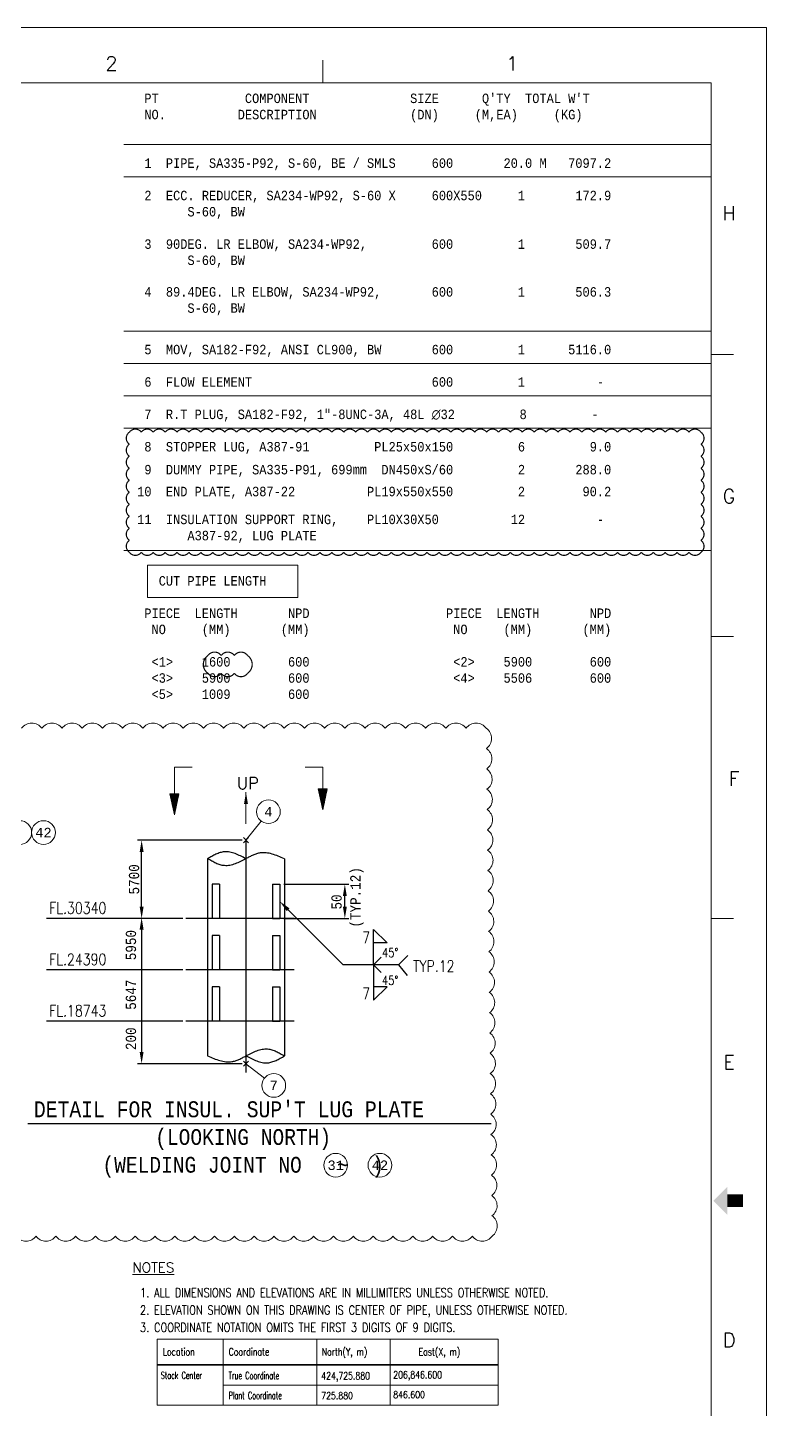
# Model space of a CAD drawing. Extents: x 0 to 841, y 0 to 594.
# Drawn here: x 654.1 to 841, y 244.2 to 594 of the extents above; entities that cross this region are included whole.
import ezdxf
from ezdxf.enums import TextEntityAlignment as Align

# ---------------------------------------------------------------- set-up
doc = ezdxf.new("R2010")
doc.units = 0
doc.header["$LTSCALE"] = 5
doc.header["$MEASUREMENT"] = 0
doc.linetypes.add('CENTER', pattern=[50.8, 31.75, -6.35, 6.35, -6.35])
doc.linetypes.add('PHANTOM', pattern=[63.5, 31.75, -6.35, 6.35, -6.35, 6.35, -6.35])
doc.layers.get('0').update_dxf_attribs({"lineweight": 9})
for name, color, linetype, lineweight in [('4', 7, 'Continuous', 9), ('42', 7, 'Continuous', 9), ('54', 7, 'Continuous', 9), ('EMB', 7, 'Continuous', 9), ('T-TEXT1', 7, 'Continuous', 9)]:
    doc.layers.add(name, color=color, linetype=linetype, lineweight=lineweight)
for name, color, linetype in [('FAB', 2, 'Continuous'), ('SUPT', 4, 'Continuous'), ('TITLE BLOCK', 7, 'Continuous')]:
    doc.layers.add(name, color=color, linetype=linetype)
doc.styles.add('MARKING', font='monotxt.shx', dxfattribs={"width": 0.85, "height": 2.6})
doc.styles.add('ROMANS', font='romans.shx')
doc.styles.get("Standard").update_dxf_attribs({"font": 'txt.shx'})
doc.styles.add('TXT', font='monotxt.shx')

# ---------------------------------------------------------------- blocks, each defined once
blk = doc.blocks.new('A$C4F896684')
at = {"layer": '4', "color": 2, "linetype": 'Continuous'}
for p, q in [((-1.13, 0), (0, -5.35)), ((-1.13, 0), (1.13, 0)), ((-1.11, 0), (0.74, -1.86)), ((-0.64, 0), (-1.05, -0.41)), ((-0.39, 0), (-1, -0.62)), ((-0.14, 0), (-0.96, -0.82)), ((0.11, 0), (-0.92, -1.03)), ((0.36, 0), (-0.87, -1.24)), ((-0.86, 0), (0.78, -1.65)), ((0.61, 0), (-0.83, -1.44)), ((0.86, 0), (-0.79, -1.65)), ((1.11, 0), (-0.74, -1.85)), ((-0.62, 0), (0.83, -1.44)), ((-0.37, 0), (0.87, -1.24)), ((-0.12, 0), (0.92, -1.03)), ((0, -5.35), (1.13, 0)), ((0.13, 0), (0.96, -0.83)), ((0.38, 0), (1, -0.62)), ((0.63, 0), (1.05, -0.41)), ((0.88, 0), (1.09, -0.21)), ((1.13, 0), (1.13, 0)), ((-1.07, -0.29), (0.7, -2.06)), ((-1.01, -0.61), (0.65, -2.27)), ((-0.94, -0.92), (0.61, -2.47)), ((-0.87, -1.24), (0.57, -2.68)), ((-0.8, -1.56), (0.52, -2.88)), ((-0.74, -1.87), (0.48, -3.09)), ((1.07, -0.29), (-0.7, -2.06)), ((-0.67, -2.19), (0.44, -3.3)), ((1.01, -0.6), (-0.65, -2.26)), ((0.94, -0.92), (-0.61, -2.47)), ((-0.6, -2.51), (0.39, -3.5)), ((0.87, -1.24), (-0.57, -2.68)), ((-0.54, -2.82), (0.35, -3.71)), ((0.81, -1.55), (-0.52, -2.88)), ((0.74, -1.87), (-0.48, -3.09)), ((-0.47, -3.14), (0.31, -3.91)), ((0.67, -2.19), (-0.44, -3.29)), ((-0.4, -3.46), (0.26, -4.12)), ((0.6, -2.5), (-0.39, -3.5)), ((0.54, -2.82), (-0.35, -3.71)), ((0.47, -3.14), (-0.31, -3.91)), ((0.4, -3.45), (-0.26, -4.12)), ((-0.34, -3.77), (0.22, -4.33)), ((-0.27, -4.09), (0.17, -4.53)), ((0.34, -3.77), (-0.22, -4.32)), ((-0.2, -4.41), (0.13, -4.74)), ((0.27, -4.09), (-0.17, -4.53)), ((0.2, -4.4), (-0.13, -4.74)), ((-0.13, -4.72), (0.09, -4.94)), ((0.13, -4.72), (-0.09, -4.94)), ((-0.07, -5.04), (0.04, -5.15)), ((0.07, -5.03), (-0.04, -5.15)), ((0, -5.35), (0, -5.35))]:
    blk.add_line(p, q, dxfattribs=at)

msp = doc.modelspace()

# ---------------------------------------------------------------- linework, layer by layer
at = {"layer": '42', "color": 3, "linetype": 'Continuous', "lineweight": 0}
for p, q in [((728.74, 585.73), (728.74, 580)), ((826.93, 511.27), (832.65, 511.27)), ((826.93, 439.85), (832.65, 439.85)), ((826.93, 368.43), (832.65, 368.43))]:
    msp.add_line(p, q, dxfattribs=at)
for points in [[(0, 0), (841, 0), (841, 594), (0, 594)], [(35, 580), (827, 580), (827, 14), (35, 14)]]:
    msp.add_lwpolyline(points, close=True, dxfattribs=at)
for points in [[(827.59, 297), (831.16, 300.56), (831.16, 293.43)], [(831.16, 298.6), (835.1, 298.6), (831.16, 295.39), (835.1, 295.39)]]:
    msp.add_solid(points, dxfattribs=at)
at = {"layer": '54', "color": 4, "linetype": 'Continuous', "lineweight": 0}
for p, q in [((686.88, 255.35), (686.88, 262.01)), ((686.88, 262.01), (773.12, 262.01)), ((703.54, 255.35), (703.54, 262.01)), ((727.29, 255.35), (727.29, 262.01)), ((745.78, 255.35), (745.78, 262.01)), ((773.12, 262.01), (773.12, 255.35)), ((686.88, 255.52), (773.12, 255.52)), ((686.88, 245.25), (686.88, 255.35)), ((686.88, 255.35), (773.12, 255.35)), ((686.88, 255.35), (773.12, 255.35)), ((703.54, 245.25), (703.54, 255.35)), ((727.29, 245.25), (727.29, 255.35)), ((745.78, 245.25), (745.78, 255.35)), ((773.12, 255.35), (773.12, 245.25)), ((703.54, 250.3), (773.12, 250.3)), ((686.88, 245.25), (773.12, 245.25))]:
    msp.add_line(p, q, dxfattribs=at)
at = {"layer": 'EMB', "color": 2, "linetype": 'Continuous', "lineweight": 0}
for p, q in [((678.39, 564.39), (826.89, 564.39)), ((678.39, 556.19), (826.89, 556.19)), ((678.39, 517.19), (826.89, 517.19)), ((678.39, 508.99), (826.89, 508.99)), ((678.39, 500.79), (826.89, 500.79)), ((678.39, 492.59), (827, 492.59)), ((678.39, 461.59), (827, 461.59)), ((684.39, 457.94), (722.49, 457.94))]:
    msp.add_line(p, q, dxfattribs=at)
msp.add_lwpolyline([(684.39, 457.94), (684.39, 449.74), (722.49, 449.74), (722.49, 457.94)], dxfattribs=at)
at = {"layer": 'FAB', "color": 6, "lineweight": 0, "flags": 128}
for points in [[(824.44, 461.18, 0, 0, 0.520567), (824.44, 461.18, 0, 0, 0.520567), (824.44, 461.18, 0.3, 0.3, 0.520567), (824.44, 464.22, 0.3, 0.3, 0.520567), (824.44, 467.26, 0.3, 0.3, 0.520567), (824.44, 470.3, 0.3, 0.3, 0.520567), (824.44, 473.34, 0.3, 0.3, 0.520567), (824.44, 476.38, 0.3, 0.3, 0.520567), (824.44, 479.42, 0.3, 0.3, 0.520567), (824.44, 482.46, 0.3, 0.3, 0.520567), (824.44, 485.5, 0.3, 0.3, 0.520567), (824.44, 488.54, 0.3, 0.3, 0.520567), (824.44, 491.58, 0.3, 0.3, 0.520567), (824.44, 491.58, 0.3, 0.3, 0.520567), (821.43, 491.58, 0.3, 0.3, 0.520567), (818.42, 491.58, 0.3, 0.3, 0.520567), (815.41, 491.58, 0.3, 0.3, 0.520567), (812.39, 491.58, 0.3, 0.3, 0.520567), (809.38, 491.58, 0.3, 0.3, 0.520567), (806.37, 491.58, 0.3, 0.3, 0.520567), (803.35, 491.58, 0.3, 0.3, 0.520567), (800.34, 491.58, 0.3, 0.3, 0.520567), (797.33, 491.58, 0.3, 0.3, 0.520567), (794.32, 491.58, 0.3, 0.3, 0.520567), (791.3, 491.58, 0.3, 0.3, 0.520567), (788.29, 491.58, 0.3, 0.3, 0.520567), (785.28, 491.58, 0.3, 0.3, 0.520567), (782.27, 491.58, 0.3, 0.3, 0.520567), (779.25, 491.58, 0.3, 0.3, 0.520567), (776.24, 491.58, 0.3, 0.3, 0.520567), (773.23, 491.58, 0.3, 0.3, 0.520567), (770.22, 491.58, 0.3, 0.3, 0.520567), (767.2, 491.58, 0.3, 0.3, 0.520567), (764.19, 491.58, 0.3, 0.3, 0.520567), (761.18, 491.58, 0.3, 0.3, 0.520567), (758.17, 491.58, 0.3, 0.3, 0.520567), (755.15, 491.58, 0.3, 0.3, 0.520567), (752.14, 491.58, 0.3, 0.3, 0.520567), (749.13, 491.58, 0.3, 0.3, 0.520567), (746.12, 491.58, 0.3, 0.3, 0.520567), (743.1, 491.58, 0.3, 0.3, 0.520567), (740.09, 491.58, 0.3, 0.3, 0.520567), (737.08, 491.58, 0.3, 0.3, 0.520567), (734.07, 491.58, 0.3, 0.3, 0.520567), (731.05, 491.58, 0.3, 0.3, 0.520567), (728.04, 491.58, 0.3, 0.3, 0.520567), (725.03, 491.58, 0.3, 0.3, 0.520567), (722.02, 491.58, 0.3, 0.3, 0.520567), (719, 491.58, 0.3, 0.3, 0.520567), (715.99, 491.58, 0.3, 0.3, 0.520567), (712.98, 491.58, 0.3, 0.3, 0.520567), (709.97, 491.58, 0.3, 0.3, 0.520567), (706.95, 491.58, 0.3, 0.3, 0.520567), (703.94, 491.58, 0.3, 0.3, 0.520567), (700.93, 491.58, 0.3, 0.3, 0.520567), (697.92, 491.58, 0.3, 0.3, 0.520567), (694.9, 491.58, 0.3, 0.3, 0.520567), (691.89, 491.58, 0.3, 0.3, 0.520567), (688.88, 491.58, 0.3, 0.3, 0.520567), (685.86, 491.58, 0.3, 0.3, 0.520567), (682.85, 491.58, 0.3, 0.3, 0.520567), (679.84, 491.58, 0.3, 0.3, 0.520567), (679.84, 491.58, 0.3, 0.3, 0.520567), (679.84, 488.54, 0.3, 0.3, 0.520567), (679.84, 485.5, 0.3, 0.3, 0.520567), (679.84, 482.46, 0.3, 0.3, 0.520567), (679.84, 479.42, 0.3, 0.3, 0.520567), (679.84, 476.38, 0.3, 0.3, 0.520567), (679.84, 473.34, 0.3, 0.3, 0.520567), (679.84, 470.3, 0.3, 0.3, 0.520567), (679.84, 467.26, 0.3, 0.3, 0.520567), (679.84, 464.22, 0.3, 0.3, 0.520567), (679.84, 461.18, 0.3, 0.3, 0.520567), (679.84, 461.18, 0.3, 0.3, 0.520567), (682.85, 461.18, 0.3, 0.3, 0.520567), (685.86, 461.18, 0.3, 0.3, 0.520567), (688.88, 461.18, 0.3, 0.3, 0.520567), (691.89, 461.18, 0.3, 0.3, 0.520567), (694.9, 461.18, 0.3, 0.3, 0.520567), (697.92, 461.18, 0.3, 0.3, 0.520567), (700.93, 461.18, 0.3, 0.3, 0.520567), (703.94, 461.18, 0.3, 0.3, 0.520567), (706.95, 461.18, 0.3, 0.3, 0.520567), (709.97, 461.18, 0.3, 0.3, 0.520567), (712.98, 461.18, 0.3, 0.3, 0.520567), (715.99, 461.18, 0.3, 0.3, 0.520567), (719, 461.18, 0.3, 0.3, 0.520567), (722.02, 461.18, 0.3, 0.3, 0.520567), (725.03, 461.18, 0.3, 0.3, 0.520567), (728.04, 461.18, 0.3, 0.3, 0.520567), (731.05, 461.18, 0.3, 0.3, 0.520567), (734.07, 461.18, 0.3, 0.3, 0.520567), (737.08, 461.18, 0.3, 0.3, 0.520567), (740.09, 461.18, 0.3, 0.3, 0.520567), (743.1, 461.18, 0.3, 0.3, 0.520567), (746.12, 461.18, 0.3, 0.3, 0.520567), (749.13, 461.18, 0.3, 0.3, 0.520567), (752.14, 461.18, 0.3, 0.3, 0.520567), (755.15, 461.18, 0.3, 0.3, 0.520567), (758.17, 461.18, 0.3, 0.3, 0.520567), (761.18, 461.18, 0.3, 0.3, 0.520567), (764.19, 461.18, 0.3, 0.3, 0.520567), (767.2, 461.18, 0.3, 0.3, 0.520567), (770.22, 461.18, 0.3, 0.3, 0.520567), (773.23, 461.18, 0.3, 0.3, 0.520567), (776.24, 461.18, 0.3, 0.3, 0.520567), (779.25, 461.18, 0.3, 0.3, 0.520567), (782.27, 461.18, 0.3, 0.3, 0.520567), (785.28, 461.18, 0.3, 0.3, 0.520567), (788.29, 461.18, 0.3, 0.3, 0.520567), (791.3, 461.18, 0.3, 0.3, 0.520567), (794.32, 461.18, 0.3, 0.3, 0.520567), (797.33, 461.18, 0.3, 0.3, 0.520567), (800.34, 461.18, 0.3, 0.3, 0.520567), (803.35, 461.18, 0.3, 0.3, 0.520567), (806.37, 461.18, 0.3, 0.3, 0.520567), (809.38, 461.18, 0.3, 0.3, 0.520567), (812.39, 461.18, 0.3, 0.3, 0.520567), (815.41, 461.18, 0.3, 0.3, 0.520567), (818.42, 461.18, 0.3, 0.3, 0.520567), (821.43, 461.18, 0.3, 0.3, 0.520567), (824.44, 461.18, 0.3, 0.3, 0.520567)], [(709.74, 435.04, 0, 0, 0.520567), (709.74, 435.04, 0, 0, 0.520567), (709.74, 435.04, 0.3, 0.3, 0.520567), (706.4, 435.04, 0.3, 0.3, 0.520567), (703.06, 435.04, 0.3, 0.3, 0.520567), (699.71, 435.04, 0.3, 0.3, 0.520567), (699.71, 435.04, 0.3, 0.3, 0.520567), (699.71, 430.55, 0.3, 0.3, 0.520567), (699.71, 430.55, 0.3, 0.3, 0.520567), (703.06, 430.55, 0.3, 0.3, 0.520567), (706.4, 430.55, 0.3, 0.3, 0.520567), (709.74, 430.55, 0.3, 0.3, 0.520567), (709.74, 430.55, 0.3, 0.3, 0.520567), (709.74, 435.04, 0.3, 0.3, 0.520567)]]:
    msp.add_lwpolyline(points, format="xyseb", dxfattribs=at)
at = {"layer": 'SUPT', "color": 2, "linetype": 'PHANTOM', "lineweight": 0}
for p, q in [((691.24, 406.82), (691.24, 395.97)), ((695.73, 406.82), (691.24, 406.82)), ((728.77, 406.82), (724.28, 406.82)), ((728.77, 406.82), (728.77, 397.23)), ((709.34, 400.45), (709.34, 392.44)), ((709.34, 388.29), (713.16, 393.14)), ((710, 388.94), (708.69, 387.63)), ((708.69, 388.94), (710, 387.63)), ((710, 331.05), (708.69, 332.37)), ((708.69, 331.05), (710, 332.37)), ((709.34, 331.71), (714.01, 328.06))]:
    msp.add_line(p, q, dxfattribs=at)
at = {"layer": 'SUPT', "color": 2}
for p, q in [((708.34, 388.29), (681.93, 388.29)), ((682.93, 371.47), (682.93, 385.29)), ((718.89, 377.13), (735.35, 377.13)), ((734.35, 371.47), (734.35, 374.13)), ((682.93, 368.47), (658.89, 368.47)), ((693.39, 368.47), (681.43, 368.47)), ((693.39, 368.47), (681.93, 368.47)), ((718.89, 368.47), (735.35, 368.47)), ((682.93, 365.68), (682.93, 334.71)), ((741.6, 356.74), (741.6, 365.7)), ((745.03, 362.27), (741.6, 365.7)), ((743.51, 358.65), (741.6, 356.74)), ((682.93, 355.47), (658.89, 355.47)), ((693.39, 355.47), (681.43, 355.47)), ((741.6, 356.74), (741.6, 347.78)), ((743.51, 354.83), (741.6, 356.74)), ((745.03, 351.21), (741.6, 347.78)), ((682.93, 342.47), (658.89, 342.47)), ((693.39, 342.47), (681.43, 342.47)), ((708.34, 331.71), (681.93, 331.71)), ((771.39, 316.48), (654.18, 316.48))]:
    msp.add_line(p, q, dxfattribs=at)
at = {"layer": 'SUPT', "color": 1, "linetype": 'CENTER'}
for p, q in [((709.34, 388.23), (709.34, 329.47)), ((721.56, 368.47), (694.08, 368.47)), ((721.56, 355.47), (694.08, 355.47)), ((721.56, 342.47), (694.08, 342.47))]:
    msp.add_line(p, q, dxfattribs=at)
at = {"layer": 'SUPT', "color": 1, "linetype": 'PHANTOM'}
for p, q in [((699.63, 383.6), (699.63, 333.69)), ((719.06, 383.6), (719.06, 333.69)), ((700.79, 377.13), (700.79, 368.47)), ((702.62, 377.13), (700.79, 377.13)), ((702.62, 377.13), (702.62, 368.47)), ((716.07, 377.13), (716.07, 368.47)), ((716.07, 377.13), (717.89, 377.13)), ((717.89, 377.13), (717.89, 368.47)), ((702.62, 368.47), (700.79, 368.47)), ((716.07, 368.47), (717.89, 368.47)), ((700.79, 364.13), (700.79, 355.47)), ((702.62, 364.13), (700.79, 364.13)), ((702.62, 364.13), (702.62, 355.47)), ((716.07, 364.13), (716.07, 355.47)), ((716.07, 364.13), (717.89, 364.13)), ((717.89, 364.13), (717.89, 355.47)), ((702.62, 355.47), (700.79, 355.47)), ((716.07, 355.47), (717.89, 355.47)), ((700.79, 351.13), (700.79, 342.47)), ((702.62, 351.13), (700.79, 351.13)), ((702.62, 351.13), (702.62, 342.47)), ((716.07, 351.13), (716.07, 342.47)), ((716.07, 351.13), (717.89, 351.13)), ((717.89, 351.13), (717.89, 342.47)), ((702.62, 342.47), (700.79, 342.47)), ((716.07, 342.47), (717.89, 342.47))]:
    msp.add_line(p, q, dxfattribs=at)
at = {"layer": 'SUPT', "color": 2, "linetype": 'Continuous'}
for p, q in [((745.03, 362.27), (741.6, 362.27)), ((747.95, 356.74), (750.25, 359.06)), ((747.95, 356.74), (733.95, 356.74)), ((747.95, 356.74), (750.09, 354.02)), ((745.03, 351.21), (741.6, 351.21))]:
    msp.add_line(p, q, dxfattribs=at)
at = {"layer": 'SUPT', "color": 1, "linetype": 'Continuous', "lineweight": 0, "flags": 128}
for points in [[(651.19, 288.07, 0.520567), (656.21, 288.07, 0.520567), (661.22, 288.07, 0.520567), (666.24, 288.07, 0.520567), (671.26, 288.07, 0.520567), (676.28, 288.07, 0.520567), (681.3, 288.07, 0.520567), (686.32, 288.07, 0.520567), (691.33, 288.07, 0.520567), (696.35, 288.07, 0.520567), (701.37, 288.07, 0.520567), (706.39, 288.07, 0.520567), (711.41, 288.07, 0.520567), (716.42, 288.07, 0.520567), (721.44, 288.07, 0.520567), (726.46, 288.07, 0.520567), (731.48, 288.07, 0.520567), (736.5, 288.07, 0.520567), (741.52, 288.07, 0.520567), (746.53, 288.07, 0.520567), (751.55, 288.07, 0.520567), (756.57, 288.07, 0.520567), (761.59, 288.07, 0.520567), (766.61, 288.07, 0.520567), (771.62, 288.07, 0.520567), (771.56, 293.22, 0.520567), (771.5, 298.36, 0.520567), (771.44, 303.5, 0.520567), (771.38, 308.64, 0.520567), (771.32, 313.78, 0.520567), (771.26, 318.93, 0.520567), (771.2, 324.07, 0.520567), (771.14, 329.21, 0.520567), (771.08, 334.35, 0.520567), (771.02, 339.49, 0.520567), (770.96, 344.64, 0.520567), (770.9, 349.78, 0.520567), (770.84, 354.92, 0.520567), (770.78, 360.06, 0.520567), (770.72, 365.2, 0.520567), (770.66, 370.34, 0.520567), (770.6, 375.49, 0.520567), (770.54, 380.63, 0.520567), (770.48, 385.77, 0.520567), (770.42, 390.91, 0.520567), (770.36, 396.05, 0.520567), (770.3, 401.2, 0.520567), (770.24, 406.34, 0.520567), (770.18, 411.48, 0.520567), (770.12, 416.62, 0.520567)], [(770.12, 416.62, 0.520567), (770.12, 416.62, 0.520567), (770.12, 416.62, 0.520567), (765.01, 416.62, 0.520567), (759.9, 416.62, 0.520567), (754.79, 416.62, 0.520567), (749.68, 416.62, 0.520567), (744.57, 416.62, 0.520567), (739.46, 416.62, 0.520567), (734.35, 416.62, 0.520567), (729.24, 416.62, 0.520567), (724.13, 416.62, 0.520567), (719.02, 416.62, 0.520567), (713.9, 416.62, 0.520567), (708.79, 416.62, 0.520567), (703.68, 416.62, 0.520567), (698.57, 416.62, 0.520567), (693.46, 416.62, 0.520567), (688.35, 416.62, 0.520567), (683.24, 416.62, 0.520567), (678.13, 416.62, 0.520567), (673.02, 416.62, 0.520567), (667.91, 416.62, 0.520567), (662.8, 416.62, 0.520567), (657.69, 416.62, 0.520567), (652.58, 416.62, 0.520567)]]:
    msp.add_lwpolyline(points, format="xyb", dxfattribs=at)
at = {"layer": 'SUPT', "color": 2, "linetype": 'Continuous', "lineweight": 0}
for centre in [(715.01, 395.5), (652.1, 390.22), (658.1, 390.22), (716.37, 326.21), (732.04, 306), (743.23, 306)]:
    msp.add_circle(centre, 3, dxfattribs=at)
at = {"layer": 'SUPT', "color": 1, "linetype": 'PHANTOM'}
for points in [[(709.34, 383.6), (707.55, 384.55), (704.18, 386.26), (701.02, 384.42), (699.63, 383.6)], [(709.34, 333.69), (711.14, 332.74), (714.51, 331.03), (717.66, 332.87), (719.06, 333.69)]]:
    msp.add_open_spline(points, degree=3, knots=[1.177559, 1.177559, 1.177559, 1.177559, 1.843458, 2.374059, 2.374059, 2.374059, 2.374059], dxfattribs=at)
for points in [[(719.06, 383.6), (712.92, 385.07), (709.34, 383.6), (703.86, 381.85), (699.63, 383.6)], [(699.63, 333.69), (705.76, 332.23), (709.34, 333.69), (714.82, 335.44), (719.06, 333.69)]]:
    msp.add_spline(points, degree=3, dxfattribs=at)
at = {"layer": 'SUPT', "color": 2, "linetype": 'PHANTOM', "lineweight": 0}
msp.add_solid([(708.84, 397.45), (709.84, 397.45), (709.34, 400.45)], dxfattribs=at)
at = {"layer": 'SUPT', "color": 2}
for points in [[(682.43, 385.29), (683.43, 385.29), (682.93, 388.29)], [(733.85, 374.13), (734.85, 374.13), (734.35, 377.13)], [(682.43, 371.47), (683.43, 371.47), (682.93, 368.47)], [(733.85, 371.47), (734.85, 371.47), (734.35, 368.47)], [(682.43, 365.68), (683.43, 365.68), (682.93, 368.68)], [(682.43, 334.71), (683.43, 334.71), (682.93, 331.71)]]:
    msp.add_solid(points, dxfattribs=at)
at = {"layer": 'TITLE BLOCK', "color": 2}
msp.add_line((720.01, 370.68), (733.95, 356.74), dxfattribs=at)
msp.add_solid([(719.66, 370.32), (720.37, 371.03), (717.89, 372.8)], dxfattribs=at)

# ---------------------------------------------------------------- block references
at = {"layer": 'SUPT', "color": 2, "linetype": 'PHANTOM', "lineweight": 0}
for p in [(691.24, 400.07), (728.77, 401.32)]:
    msp.add_blockref('A$C4F896684', p, dxfattribs=at)

# ---------------------------------------------------------------- texts
at = {"color": 2, "style": 'MARKING', "width": 0.85}
for s, p in [('(TYP.12)', (738.32, 366.17)), ('50', (733.55, 370.74))]:
    msp.add_text(s, height=2.6, rotation=90, dxfattribs=at).set_placement(p)
at = {"color": 2, "char_height": 2.6, "attachment_point": 5, "rotation": 90, "style": 'MARKING'}
for s, insert in [('{\\A1;5700}', (681.03, 378.38)), ('{\\A1;5950}', (680.24, 361.73)), ('{\\A1;5647}', (680.24, 349.18)), ('{\\A1;200}', (680.24, 338.03))]:
    msp.add_mtext(s, dxfattribs=dict(at, insert=insert))
at = {"layer": '4', "color": 2, "linetype": 'Continuous', "lineweight": 0, "style": 'ROMANS'}
msp.add_text('%%UNOTES', height=2.496, dxfattribs=at).set_placement((685.9, 280.12), align=Align.MIDDLE)
at = {"layer": '4', "color": 2, "linetype": 'Continuous', "lineweight": 0, "style": 'ROMANS', "width": 0.8}
for s, p in [('1. ALL DIMENSIONS AND ELEVATIONS ARE IN MILLIMITERS UNLESS OTHERWISE NOTED.', (682.54, 272.62)), ('2. ELEVATION SHOWN ON THIS DRAWING IS CENTER OF PIPE, UNLESS OTHERWISE NOTED.', (682.54, 268.22)), ('3. COORDINATE NOTATION OMITS THE FIRST 3 DIGITS OF 9 DIGITS.', (682.54, 263.82))]:
    msp.add_text(s, height=2.25, dxfattribs=at).set_placement(p)
at = {"layer": '42', "color": 3, "linetype": 'Continuous', "lineweight": 0, "style": 'ROMANS'}
for s, height, width, p in [('2', 3.58, 1.001426, (675.29, 584.94)), ('1', 3.58, 1.001426, (776.74, 584.94)), ('H', 3.57, 1.001449, (831.54, 547.02)), ('G', 3.57, 1.001449, (831.54, 475.39)), ('F', 3.57, 1.001449, (832.85, 403.88)), ('E', 3.57, 1.001449, (831.55, 332.07)), ('D', 3.57, 1.001449, (831.61, 261.75))]:
    msp.add_text(s, height=height, dxfattribs=dict(at, width=width)).set_placement(p, align=Align.MIDDLE)
at = {"layer": 'EMB', "color": 2, "linetype": 'Continuous', "lineweight": 0, "style": 'TXT', "width": 0.875}
for s, p in [(" PT            COMPONENT              SIZE      Q'TY  TOTAL W'T", (681.8, 574.9)), (' NO.          DESCRIPTION             (DN)     (M,EA)     (KG)', (681.8, 570.8)), (' 1  PIPE, SA335-P92, S-60, BE / SMLS     600       20.0 M   7097.2', (681.8, 558.5)), (' 2  ECC. REDUCER, SA234-WP92, S-60 X     600X550     1       172.9', (681.8, 550.3)), ('       S-60, BW', (681.8, 546.2)), (' 3  90DEG. LR ELBOW, SA234-WP92,         600         1       509.7', (681.8, 538)), ('       S-60, BW', (681.8, 533.9)), (' 4  89.4DEG. LR ELBOW, SA234-WP92,       600         1       506.3', (681.8, 525.9)), ('       S-60, BW', (681.8, 521.8)), (' 5  MOV, SA182-F92, ANSI CL900, BW       600         1      5116.0', (681.8, 511.3)), (' 6  FLOW ELEMENT                         600         1          -', (681.8, 503.1)), (' 7  R.T PLUG, SA182-F92, 1"-8UNC-3A, 48L ∅32         8         -  ', (681.8, 494.9)), (' 8  STOPPER LUG, A387-91         PL25x50x150         6         9.0 ', (681.8, 486.7)), (' 9  DUMMY PIPE, SA335-P91, 699mm  DN450xS/60         2       288.0', (681.8, 480.9)), ('10  END PLATE, A387-22          PL19x550x550         2        90.2', (681.8, 475.36)), ('11  INSULATION SUPPORT RING,    PL10X30X50          12          -', (681.8, 468.3)), ('       A387-92, LUG PLATE', (681.8, 464.2)), ('   CUT PIPE LENGTH', (681.8, 452.75)), (' PIECE  LENGTH       NPD                   PIECE  LENGTH       NPD', (681.8, 444.55)), ('  NO     (MM)       (MM)                    NO     (MM)       (MM)', (681.8, 440.45)), ('  <1>    1600        600                    <2>    5900        600', (681.8, 432.25)), ('  <3>    5900        600                    <4>    5506        600', (681.8, 428.15)), ('  <5>    1009        600             ', (681.8, 424.05))]:
    msp.add_text(s, height=2.4, dxfattribs=at).set_placement(p)
at = {"layer": 'SUPT', "color": 2, "linetype": 'PHANTOM', "lineweight": 0}
msp.add_text('UP', height=3, dxfattribs=at).set_placement((707.05, 401.22))
at = {"layer": 'SUPT', "color": 2, "linetype": 'Continuous', "lineweight": 0, "style": 'TXT'}
for s, p in [('4', (715.01, 395.5)), ('42', (658.1, 390.22)), ('7', (716.37, 326.21)), ('31', (732.04, 306)), ('42', (743.23, 306))]:
    msp.add_text(s, height=2.4, dxfattribs=at).set_placement(p, align=Align.MIDDLE_CENTER)
at = {"layer": 'SUPT', "color": 2, "linetype": 'Continuous'}
for s, height, style, width, p in [('FL.30340', 2.903, 'ROMANS', 0.8, (659.57, 369.66)), ('7', 2.9, 'ROMANS', 0.8, (738.77, 362.19)), ('45%%D', 2.322, 'ROMANS', 0.8, (743.74, 358.67)), ('FL.24390', 2.903, 'ROMANS', 0.8, (659.57, 356.66)), ('TYP.12', 2.903, 'ROMANS', 0.8, (751.64, 354.96)), ('45%%D', 2.322, 'ROMANS', 0.8, (743.72, 351.66)), ('7', 2.9, 'ROMANS', 0.8, (738.77, 348.04)), ('FL.18743', 2.903, 'ROMANS', 0.8, (659.57, 343.66)), ("DETAIL FOR INSUL. SUP'T LUG PLATE", 4.032, 'TXT', 0.857143, (655.68, 318.15))]:
    msp.add_text(s, height=height, dxfattribs=dict(at, style=style, width=width)).set_placement(p)
at = {"layer": 'SUPT', "color": 2, "linetype": 'Continuous', "style": 'TXT', "width": 0.857143}
for s, p in [('(LOOKING NORTH)', (708.62, 313.15)), ('(WELDING JOINT NO   ~  )', (708.62, 306.12))]:
    msp.add_text(s, height=4, dxfattribs=at).set_placement(p, align=Align.MIDDLE_CENTER)
at = {"layer": 'T-TEXT1', "color": 2, "linetype": 'Continuous', "lineweight": 0, "style": 'ROMANS'}
for s, width, p in [('Location', 0.8, (688.29, 258.77)), ('Coordinate', 0.8, (704.95, 258.77)), ('North(Y, m)', 0.8, (728.5, 258.77)), ('East(X, m)', 0.8, (753.01, 258.77)), ('Stack Center', 0.666667, (687.79, 252.79)), ('True Coordinate', 0.666667, (704.95, 252.77)), ('424,725.880', 0.8, (728.38, 252.69)), ('206,846.600', 0.8, (746.6, 252.95)), ('Plant Coordinate', 0.666667, (704.95, 247.72)), ('725.880', 0.8, (728.38, 247.69)), ('846.600', 0.8, (746.6, 247.9))]:
    msp.add_text(s, height=1.8, dxfattribs=dict(at, width=width)).set_placement(p, align=Align.MIDDLE_LEFT)

doc.saveas('drawing.dxf')
